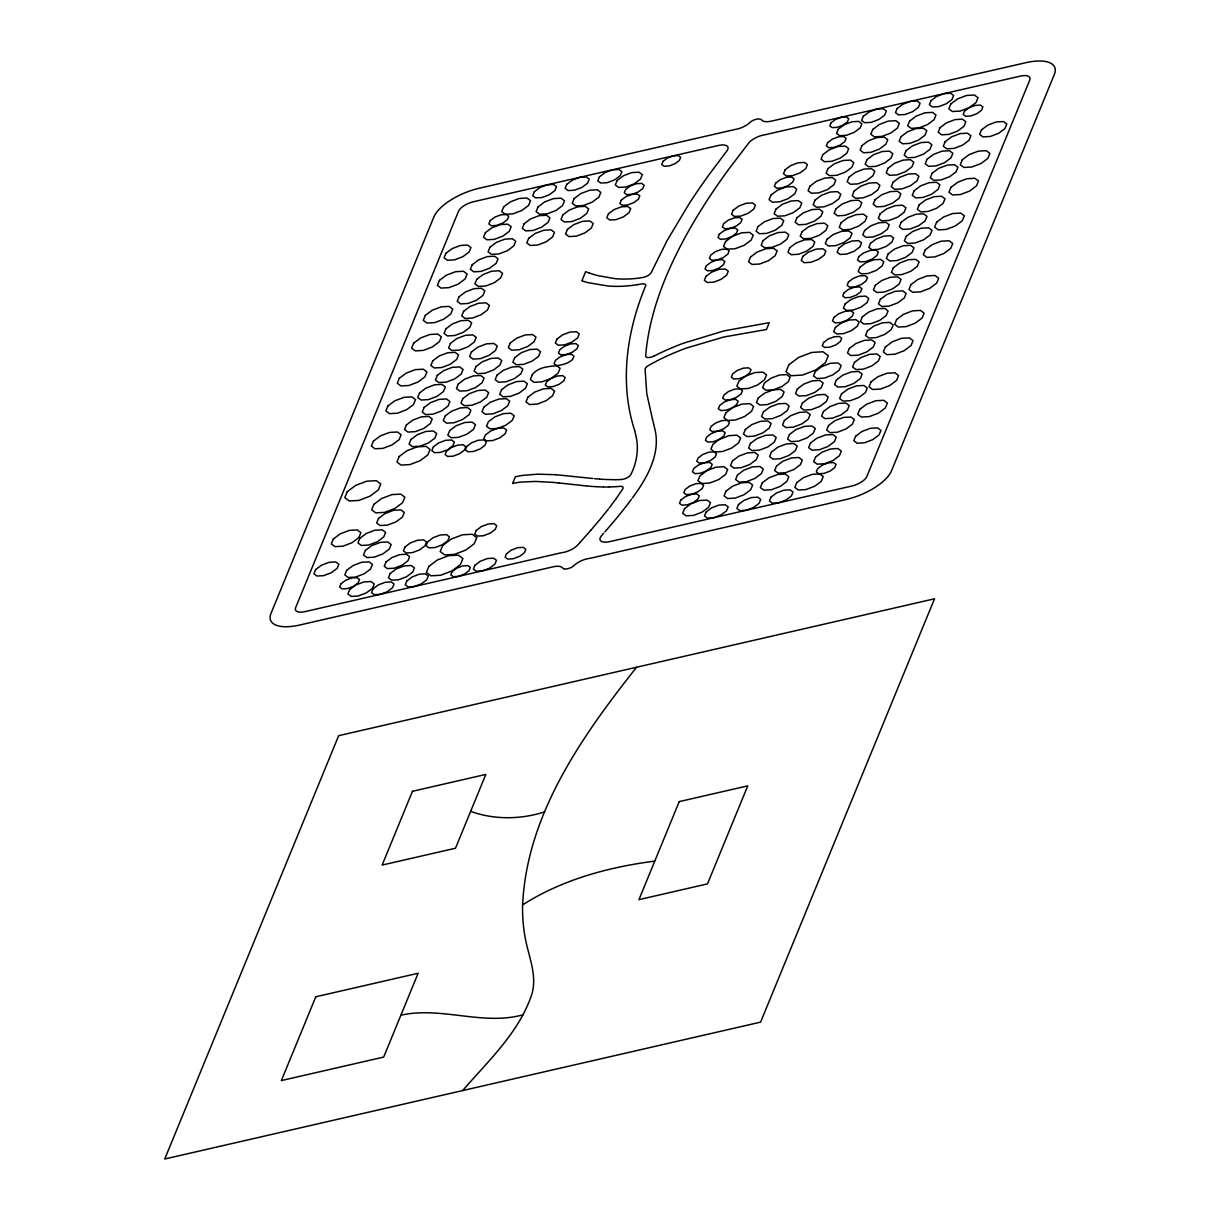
<?xml version="1.0" encoding="UTF-8"?>
<svg xmlns="http://www.w3.org/2000/svg" width="1220" height="1220" viewBox="0 0 1220 1220"><rect width="100%" height="100%" fill="white"/><g stroke="black" fill="none" stroke-linecap="round" stroke-linejoin="round"><path stroke-width="1.5" d="M615.886 499.041L622.703 489.022A6.74 2.776 -22.6 0 0 619.501 486.353A71.172 29.402 -22.6 0 1 615.551 486.719L609.39 486.993M615.627 499.407L609.146 508.069M632.356 497.989C646.996 478.423 661.225 453.108 654.713 428.555M631.442 499.254L625.159 507.535M608.322 509.121L600.789 518.5M624.548 508.328L616.862 517.859M636.581 667.249C581.94 736.331 526.14 815.143 522.557 906.414A836.447 345.534 -22.6 0 0 524.996 936.609C528.123 955.29 537.181 973.911 532.194 993.111C519.857 1031.861 488.518 1060.576 462.67 1090.558M600.194 519.217L590.922 530.151M616.329 518.5L607.133 529.327M590.831 530.258L580.171 542.305M606.797 529.693L604.907 531.874M603.625 533.323L601.704 535.504A13.466 5.566 -22.6 0 0 609.786 541.619L851.804 486.033A13.466 5.566 -22.6 0 0 866.871 476.486L1029.756 80.047A13.466 5.566 -22.6 0 0 1020.21 76.143L765.352 134.688A13.466 5.566 -22.6 0 1 764.04 134.947A13.466 5.566 -22.6 0 0 748.714 143.014L728.98 168.909A1084.595 448.06 -22.6 0 0 705.999 202.23L700.326 211.182A1019.737 421.251 -22.6 0 0 687.073 233.706C666.242 271.435 649.223 312.488 645.654 355.844A6.74 2.776 -22.6 0 0 654.103 356.026M580.003 542.488L577.655 545.081A13.466 5.566 -22.6 0 1 562.084 552.66A13.466 5.566 -22.6 0 0 560.041 553.057L305.183 611.586A13.466 5.566 -22.6 0 1 295.637 607.697L458.522 211.258A13.466 5.566 -22.6 0 1 473.589 201.712L718.245 145.516A13.466 5.566 -22.6 0 1 726.784 151.082L709.247 174.429A1103.109 455.7 -22.6 0 0 689.269 203.526L667.188 240.401L651.221 272.579A6.74 2.776 -22.6 0 1 643.077 277.413L639.478 277.992A71.66 29.6 -22.6 0 1 634.644 278.572L630.572 278.892A90.387 37.347 -22.6 0 1 623.618 279.075L621.91 279.044A114.451 47.29 -22.6 0 1 614.956 278.648L597.587 275.567M522.587 904.889L529.266 900.772A108.778 44.942 -22.6 0 1 550.586 889.532C583.404 874.237 618.967 865.712 654.774 861.122M745.13 376.4L739.015 378.719L733.738 379.008L731.314 377.178L732.656 373.915L737.261 370.453L743.361 368.135L748.638 367.845L751.062 369.675L749.721 372.939L738.847 381.235L736.834 386.145L742.446 390.644L741.104 393.907L736.514 397.354L724.299 401.99L719.693 405.437L718.351 408.715L720.791 410.545L726.068 410.24L732.168 407.938L736.773 404.476L738.115 401.212L735.675 399.382L725.137 399.977L722.697 398.147L724.039 394.868L728.645 391.422L734.745 389.104L740.021 388.814M745.771 376.05L754.951 372.558L762.881 372.115L766.541 374.875L764.528 379.786L757.605 384.971L748.424 388.463L740.479 388.906M719.205 439.459L713.105 441.777L707.829 442.082L705.404 440.252L706.746 436.974L711.351 433.527L723.551 428.891L728.157 425.445L729.499 422.181L727.059 420.351L721.798 420.641L715.683 422.959L711.092 426.405L709.75 429.669L712.175 431.514L722.728 430.919L725.153 432.749L723.811 436.013L712.938 444.309L710.924 449.219L714.569 451.979L722.514 451.522L731.695 448.045L738.618 442.86L740.631 437.95L736.971 435.189L729.041 435.632L719.861 439.108M706.258 470.996L700.143 473.314L694.881 473.619L692.442 471.774L693.784 468.511L698.389 465.064L710.604 460.428L715.194 456.982L716.536 453.718L714.112 451.888L708.835 452.178L702.735 454.496L698.13 457.942L696.788 461.206L699.212 463.051L709.765 462.456L712.205 464.286L710.863 467.55L699.975 475.846L697.962 480.756L701.622 483.516L709.552 483.059L718.732 479.582L725.656 474.397L727.669 469.471L724.024 466.711L716.079 467.168L706.899 470.645M544.623 811.879C520.742 819.535 494.344 819.962 470.661 811.33M523.243 1014.72C483.013 1026.066 441.472 1006.164 400.907 1015.177M637.313 284.687L641.232 284.001A6.74 2.776 -22.6 0 1 645.563 286.014C626.745 331.245 619.196 382.973 634.629 430.294M636.932 284.748L636.352 284.839A82.792 34.206 -22.6 0 1 630.816 285.587L626.15 286.029A99.964 41.297 -22.6 0 1 618.159 286.364L616.192 286.364A122.717 50.691 -22.6 0 1 608.2 286.029L588.162 282.689M497.333 428.433L489.937 428.845L486.536 426.283L488.412 421.708L494.862 416.874L503.403 413.626L510.799 413.214L514.199 415.791L512.324 420.351L505.873 425.185L490.669 431.011L485.362 435.006L483.806 438.773L486.612 440.893L492.712 440.542L499.758 437.873L505.08 433.893L506.62 430.111L503.814 427.991L497.729 428.342M616.024 479.719L616.847 479.704A84.439 34.892 -22.6 0 0 620.522 479.551L621.651 479.475A6.74 2.776 -22.6 0 0 630.816 474.565C636.947 462.532 639.067 448.228 635.788 435.311M615.52 479.719L605.516 479.49M604.007 487.009L607.301 487.024A122.183 50.477 -22.6 0 0 609.314 486.993M603.336 486.993L598.517 486.826M597.632 486.78L592.95 486.49M604.51 479.445L599.95 479.14M555.923 474.717L537.776 474.168L522.663 475.404A59.627 24.629 -22.6 0 0 521.184 475.632L515.358 476.776L512.598 483.501A37.622 15.54 -22.6 0 1 516.868 482.662L518.485 482.403A55.602 22.966 -22.6 0 1 521.443 482.037L535.534 481.442L553.057 482.403M556 474.717L592.966 478.514M592.249 486.429L587.308 486.017M599.34 479.079L594.552 478.667M553.148 482.418L558.668 482.952M586.5 485.957L558.76 482.952M587.659 282.552L581.864 280.859L585.63 271.694L588.955 272.883M597.083 275.43L597.083 275.43A238.388 98.484 -22.6 0 1 588.955 272.883M652.41 419.009L646.768 393.572L645.09 369.279A6.74 2.776 -22.6 0 1 648.582 365.466L652.242 363.407A101.58 41.968 -22.6 0 1 658.495 360.129L659.151 359.793A102.495 42.334 -22.6 0 1 665.357 356.774L666.272 356.362A104.981 43.371 -22.6 0 1 672.433 353.602L673.577 353.114A109.251 45.14 -22.6 0 1 679.723 350.597L681.065 350.064A115.442 47.687 -22.6 0 1 686.463 348.035L723.78 337.01L766.434 329.522L769.24 322.659L723.902 330.91L683.154 343.308A127.383 52.628 -22.6 0 0 678.106 345.245L676.642 345.839A122.061 50.432 -22.6 0 0 669.933 348.63L668.682 349.164A117.7 48.617 -22.6 0 0 661.942 352.214L660.95 352.671A115.519 47.717 -22.6 0 0 654.179 355.996M652.456 419.146L653.478 423.188M634.644 430.34L635.696 434.884M653.539 423.401L654.621 428.174M563.701 568.733A19.489 8.052 -22.6 0 1 562.328 567.681A13.466 5.566 -22.6 0 0 553.072 566.827L299.662 625.036A40.397 16.683 -22.6 0 1 271.023 613.355L433.893 216.916A40.397 16.683 -22.6 0 1 479.109 188.276L733.952 129.732A13.374 5.521 -22.6 0 1 735.446 129.427A13.466 5.566 -22.6 0 0 749.873 122.519A6.725 2.776 -22.6 0 1 760.319 119.209A20.206 8.342 -22.6 0 1 762.134 120.383A13.466 5.566 -22.6 0 0 771.284 121.161L1025.73 62.708A40.397 16.683 -22.6 0 1 1054.37 74.389L891.5 470.828A40.397 16.683 -22.6 0 1 846.284 499.468L591.441 558.013A13.435 5.551 -22.6 0 1 589.29 558.409A13.466 5.566 -22.6 0 0 574.208 565.424A6.725 2.776 -22.6 0 1 563.716 568.733M347.273 491.69L344.818 497.623L349.24 500.962L358.848 500.429L369.95 496.204L378.322 489.937L380.762 483.989L376.339 480.649L366.747 481.199L355.645 485.407L347.273 491.69M315.599 569.587L313.906 573.72L316.971 576.038L323.635 575.657L331.337 572.729L337.147 568.367L338.855 564.25L335.774 561.932L329.125 562.313L321.409 565.241L315.599 569.587M445.879 253.302L444.049 257.755L447.359 260.256L454.541 259.845L462.853 256.688L469.12 251.991L470.935 247.553L467.626 245.052L460.458 245.464L452.147 248.606L445.879 253.302M333.334 539.011L331.321 543.891L334.966 546.636L342.866 546.194L352 542.732L358.893 537.562L360.906 532.667L357.262 529.922L349.362 530.364L340.227 533.841L333.334 539.011M373.411 441.121L371.383 446.032L375.043 448.792L382.988 448.35L392.184 444.858L399.108 439.673L401.121 434.747L397.461 431.987L389.531 432.444L380.335 435.921L373.411 441.121M387.899 405.986L385.886 410.896L389.546 413.641L397.461 413.199L406.626 409.722L413.534 404.537L415.562 399.626L411.903 396.881L403.988 397.324L394.822 400.8L387.899 405.986M399.306 378.291L397.293 383.202L400.938 385.947L408.853 385.505L418.018 382.028L424.911 376.858L426.924 371.947L423.279 369.202L415.364 369.645L406.214 373.122L399.306 378.291M413.626 343.186L411.613 348.112L415.273 350.872L423.218 350.43L432.414 346.938L439.337 341.737L441.365 336.827L437.705 334.051L429.76 334.509L420.564 338.001L413.626 343.186M439.429 280.402L437.4 285.312L441.06 288.088L449.006 287.63L458.201 284.138L465.14 278.953L467.153 274.027L463.493 271.267L455.548 271.709L446.352 275.202L439.429 280.402M425.292 315.431L423.294 320.311L426.908 323.041L434.778 322.598L443.882 319.137L450.744 313.998L452.742 309.133L449.128 306.388L441.259 306.83L432.154 310.292L425.292 315.431M340.99 583.755L339.633 587.049L342.088 588.894L347.395 588.589L353.541 586.271L358.161 582.794L359.519 579.5L357.063 577.655L351.756 577.96L345.611 580.293L340.99 583.755M490.181 220.622L488.839 223.9L491.279 225.746L496.586 225.456L502.731 223.123L507.367 219.646L508.709 216.352L506.269 214.506L500.962 214.811L494.817 217.145L490.181 220.622M346.663 570.35L344.787 574.925L348.188 577.502L355.569 577.075L364.124 573.842L370.56 569.008L372.435 564.433L369.035 561.871L361.654 562.283L353.098 565.531L346.663 570.35M359.824 538.31L357.948 542.885L361.349 545.447L368.73 545.035L377.285 541.787L383.72 536.968L385.611 532.393L382.195 529.816L374.814 530.242L366.274 533.476L359.824 538.31M373.915 504.302L371.658 509.792L375.745 512.873L384.605 512.37L394.853 508.481L402.585 502.686L404.842 497.196L400.755 494.115L391.894 494.618L381.646 498.507L373.915 504.302M406.412 424.926L404.537 429.501L407.938 432.063L415.318 431.651L423.874 428.403L430.309 423.569L432.185 419.009L428.784 416.432L421.403 416.843L412.848 420.092L406.412 424.926M419.573 392.886L417.697 397.445L421.098 400.023L428.479 399.596L437.034 396.363L443.47 391.529L445.361 386.954L441.945 384.392L434.564 384.803L426.024 388.051L419.573 392.886M432.749 360.83L430.858 365.405L434.274 367.967L441.655 367.555L450.195 364.307L456.646 359.488L458.522 354.913L455.121 352.336L447.74 352.763L439.185 355.996L432.749 360.83M445.91 328.79L444.034 333.365L447.435 335.927L454.816 335.515L463.371 332.267L469.807 327.433L471.683 322.858L468.282 320.296L460.901 320.707L452.345 323.956L445.91 328.79M459.071 296.735L457.195 301.31L460.596 303.887L467.992 303.46L476.532 300.227L482.967 295.392L484.858 290.817L481.442 288.255L474.061 288.667L465.521 291.915L459.071 296.735M472.247 264.694L470.356 269.269L473.772 271.831L481.153 271.419L489.693 268.171L496.143 263.352L498.019 258.777L494.618 256.2L487.237 256.627L478.682 259.86L472.247 264.694M485.407 232.654L483.532 237.214L486.933 239.791L494.313 239.379L502.869 236.131L509.304 231.297L511.18 226.722L507.779 224.16L500.398 224.571L491.843 227.82L485.407 232.654M399.184 456.524L396.927 462.014L401.014 465.094L409.874 464.591L420.122 460.702L427.854 454.907L430.096 449.433L426.024 446.352L417.164 446.84L406.916 450.729L399.184 456.524M503.692 206.851L501.74 211.609L505.278 214.293L512.964 213.851L521.855 210.481L528.565 205.448L530.517 200.69L526.979 198.021L519.293 198.448L510.387 201.834L503.692 206.851M365.375 550.433L363.499 555.008L366.9 557.586L374.281 557.159L382.836 553.926L389.271 549.091L391.147 544.516L387.746 541.954L380.365 542.366L371.81 545.614L365.375 550.433M378.535 518.393L376.66 522.968L380.06 525.53L387.457 525.118L395.997 521.87L402.432 517.036L404.323 512.476L400.922 509.899L393.526 510.311L384.986 513.559L378.535 518.393M410.957 439.505L409.081 444.08L412.482 446.642L419.863 446.23L428.403 442.982L434.854 438.148L436.729 433.573L433.329 431.011L425.948 431.422L417.392 434.671L410.957 439.505M424.118 407.45L422.242 412.024L425.643 414.602L433.024 414.175L441.579 410.942L448.014 406.108L449.89 401.532L446.489 398.97L439.108 399.382L430.568 402.63L424.118 407.45M437.279 375.409L435.403 379.984L438.803 382.546L446.2 382.135L454.74 378.886L461.19 374.067L463.066 369.492L459.666 366.915L452.269 367.342L443.729 370.575L437.279 375.409M450.454 343.369L448.579 347.929L451.979 350.506L459.361 350.094L467.9 346.846L474.351 342.012L476.227 337.437L472.826 334.875L465.445 335.286L456.89 338.535L450.454 343.369M463.615 311.313L461.739 315.888L465.14 318.466L472.521 318.039L481.076 314.806L487.512 309.971L489.388 305.396L485.987 302.819L478.606 303.246L470.066 306.479L463.615 311.313M476.776 279.273L474.9 283.848L478.301 286.41L485.697 285.998L494.237 282.75L500.688 277.916L502.564 273.356L499.163 270.779L491.767 271.191L483.227 274.439L476.776 279.273M489.952 247.218L488.076 251.793L491.477 254.37L498.858 253.943L507.398 250.71L513.849 245.876L515.725 241.301L512.324 238.739L504.943 239.15L496.387 242.399L489.952 247.218M349.683 589.611L347.898 593.957L351.131 596.412L358.161 596.016L366.29 592.92L372.42 588.33L374.22 583.968L370.971 581.528L363.941 581.925L355.813 585.02L349.683 589.611M534.329 191.738L532.713 195.673L535.641 197.884L542 197.533L549.366 194.743L554.917 190.579L556.534 186.645L553.605 184.433L547.246 184.799L539.88 187.59L534.329 191.738M373.03 588.848L371.505 592.584L374.281 594.674L380.304 594.338L387.274 591.7L392.52 587.75L394.06 584.029L391.284 581.925L385.261 582.275L378.291 584.914L373.03 588.848M445.147 416.02L443.272 420.595L446.672 423.172L454.053 422.745L462.593 419.512L469.044 414.678L470.92 410.103L467.519 407.541L460.138 407.953L451.583 411.201L445.147 416.02M458.308 383.98L456.433 388.555L459.833 391.117L467.214 390.705L475.769 387.457L482.205 382.638L484.081 378.063L480.68 375.486L473.299 375.912L464.759 379.145L458.308 383.98M471.469 351.94L469.593 356.514L472.994 359.077L480.39 358.665L488.93 355.416L495.381 350.582L497.257 346.007L493.856 343.445L486.46 343.857L477.92 347.105L471.469 351.94M524.142 223.748L522.267 228.323L525.667 230.885L533.048 230.473L541.588 227.225L548.039 222.406L549.915 217.831L546.514 215.254L539.133 215.681L530.578 218.914L524.142 223.748M385.977 562.039L384.254 566.248L387.38 568.596L394.167 568.215L402.005 565.241L407.922 560.803L409.645 556.61L406.519 554.246L399.748 554.627L391.894 557.601L385.977 562.039M433.359 446.901L431.834 450.637L434.61 452.727L440.633 452.391L447.603 449.738L452.864 445.803L454.389 442.067L451.613 439.978L445.59 440.313L438.62 442.967L433.359 446.901M538.035 206.912L536.098 211.609L539.591 214.247L547.2 213.82L555.984 210.496L562.603 205.524L564.54 200.812L561.047 198.174L553.453 198.601L544.654 201.94L538.035 206.912M390.232 573.461L388.463 577.761L391.65 580.171L398.589 579.774L406.595 576.724L412.65 572.195L414.404 567.91L411.216 565.5L404.293 565.897L396.271 568.932L390.232 573.461M449.692 430.599L447.801 435.174L451.217 437.751L458.598 437.324L467.138 434.091L473.589 429.257L475.464 424.682L472.064 422.12L464.667 422.532L456.127 425.78L449.692 430.599M462.853 398.559L460.977 403.134L464.378 405.696L471.759 405.284L480.314 402.036L486.749 397.217L488.625 392.642L485.224 390.064L477.843 390.491L469.288 393.724L462.853 398.559M476.013 366.518L474.138 371.078L477.538 373.656L484.92 373.244L493.475 369.995L499.91 365.161L501.801 360.586L498.385 358.024L491.004 358.436L482.464 361.684L476.013 366.518M528.687 238.327L526.796 242.902L530.212 245.464L537.593 245.052L546.133 241.804L552.584 236.985L554.459 232.41L551.059 229.833L543.678 230.26L535.122 233.493L528.687 238.327M404.979 546.987L403.408 550.815L406.245 552.965L412.421 552.614L419.573 549.9L424.957 545.858L426.527 542.046L423.691 539.896L417.514 540.246L410.362 542.946L404.979 546.987M446.535 451.125L445.132 454.541L447.664 456.463L453.184 456.158L459.574 453.733L464.378 450.119L465.796 446.703L463.249 444.781L457.729 445.102L451.339 447.526L446.535 451.125M338.657 735.675L164.746 1159L760.594 1022.131L934.505 598.807L338.657 735.675M566.782 184.342L565.134 188.322L568.108 190.564L574.544 190.198L581.986 187.377L587.598 183.168L589.229 179.172L586.271 176.946L579.836 177.312L572.393 180.133L566.782 184.342M406.824 580.949L405.253 584.746L408.09 586.881L414.236 586.545L421.358 583.846L426.71 579.82L428.281 576.008L425.445 573.873L419.299 574.223L412.192 576.923L406.824 580.949M427.64 541.832L426.054 545.691L428.921 547.856L435.174 547.505L442.387 544.76L447.832 540.689L449.417 536.815L446.55 534.65L440.298 535L433.085 537.745L427.64 541.832M466.848 446.367L465.415 449.844L467.992 451.781L473.589 451.461L480.07 449.006L484.95 445.346L486.368 441.884L483.791 439.947L478.194 440.252L471.728 442.707L466.848 446.367M483.882 407.129L481.991 411.704L485.407 414.266L492.788 413.854L501.328 410.606L507.779 405.787L509.655 401.212L506.254 398.635L498.858 399.062L490.318 402.295L483.882 407.129M497.043 375.089L495.167 379.664L498.568 382.226L505.949 381.814L514.505 378.566L520.94 373.732L522.816 369.157L519.415 366.595L512.034 367.006L503.479 370.255L497.043 375.089M510.204 343.034L508.328 347.608L511.729 350.186L519.11 349.759L527.665 346.526L534.101 341.691L535.992 337.116L532.576 334.554L525.195 334.966L516.655 338.214L510.204 343.034M562.878 214.857L560.986 219.432L564.403 221.994L571.784 221.583L580.323 218.334L586.774 213.5L588.65 208.925L585.249 206.363L577.868 206.775L569.313 210.023L562.878 214.857M574.178 198.555L572.241 203.282L575.749 205.936L583.389 205.509L592.218 202.154L598.867 197.167L600.819 192.44L597.297 189.786L589.672 190.213L580.842 193.568L574.178 198.555M428.845 566.37L426.359 572.409L430.858 575.809L440.618 575.26L451.918 570.975L460.428 564.586L462.914 558.546L458.415 555.146L448.655 555.695L437.355 559.98L428.845 566.37M501.588 389.668L499.712 394.228L503.113 396.805L510.494 396.378L519.034 393.145L525.484 388.311L527.36 383.736L523.959 381.174L516.578 381.585L508.023 384.834L501.588 389.668M514.749 357.612L512.873 362.188L516.274 364.75L523.654 364.338L532.21 361.089L538.645 356.27L540.521 351.695L537.12 349.118L529.739 349.545L521.199 352.778L514.749 357.612M567.407 229.436L565.531 233.996L568.932 236.573L576.328 236.162L584.868 232.913L591.319 228.079L593.194 223.504L589.794 220.942L582.397 221.354L573.857 224.602L567.407 229.436M442.677 545.477L440.191 551.516L444.705 554.917L454.465 554.368L465.765 550.083L474.29 543.693L476.776 537.639L472.277 534.238L462.502 534.787L451.202 539.087L442.677 545.477M599.432 176.839L597.8 180.804L600.758 183.046L607.179 182.68L614.605 179.858L620.217 175.665L621.849 171.684L618.891 169.443L612.471 169.809L605.029 172.63L599.432 176.839M532.347 374.631L530.334 379.542L533.994 382.317L541.939 381.86L557.403 375.973L562.71 375.668L565.165 377.529L563.808 380.808L559.172 384.285L553.041 386.618L547.719 386.908L545.279 385.062L546.636 381.784L558.074 373.167L560.087 368.257L554.078 363.651L555.42 360.373L560.056 356.896L572.348 352.229L576.984 348.767L578.326 345.473L575.886 343.628L570.579 343.933L564.433 346.267L559.797 349.728L558.44 353.022L560.895 354.867L571.509 354.273L573.964 356.118L572.607 359.397C561.352 370.087 542.793 361.7 532.347 374.631M452.132 571.646L450.805 574.864L453.2 576.679L458.415 576.389L464.454 574.101L469.014 570.686L470.341 567.452L467.931 565.638L462.716 565.943L456.676 568.23L452.132 571.646M527.924 397.171L525.988 401.899L529.495 404.552L537.135 404.11L545.965 400.77L552.614 395.768L554.566 391.041L551.043 388.387L543.418 388.829L534.573 392.169L527.924 397.171M617.152 180.469L615.307 184.937L618.631 187.438L625.845 187.041L634.187 183.869L640.47 179.157L642.299 174.689L638.975 172.188L631.777 172.6L623.435 175.756L617.152 180.469M476.273 530.425L474.778 534.055L477.478 536.098L483.349 535.763L490.135 533.186L495.259 529.343L496.753 525.713L494.039 523.67L488.183 524.005L481.382 526.582L476.273 530.425M556.991 339.038L555.359 343.003L558.303 345.214L564.692 344.863L572.073 342.058L577.639 337.879L579.271 333.929L576.328 331.703L569.938 332.069L562.557 334.875L556.991 339.038M608.429 213.82L606.813 217.77L609.756 219.996L616.13 219.631L623.527 216.825L629.093 212.646L630.709 208.696L627.766 206.485L621.392 206.836L613.995 209.642L608.429 213.82M621.255 200.141L619.912 203.435L622.352 205.28L627.659 204.975L633.805 202.642L638.441 199.165L639.783 195.886L637.343 194.041L626.729 194.636L624.274 192.79L625.631 189.496L630.252 186.035L636.398 183.701L641.705 183.397L644.16 185.242L642.803 188.536L638.182 191.998L625.89 196.664L621.255 200.141M474.946 565.272L473.375 569.099L476.212 571.234L482.373 570.884L489.51 568.184L494.893 564.143L496.464 560.331L493.612 558.196L487.451 558.531L480.314 561.246L474.946 565.272M315.797 996.77L281.378 1080.569L383.69 1057.069L418.125 973.27L315.797 996.77M663.024 161.36L661.728 164.486L664.061 166.24L669.109 165.966L674.95 163.739L679.357 160.445L680.638 157.319L678.32 155.565L673.272 155.84L667.416 158.066L663.024 161.36M506.513 553.712L505.111 557.143L507.657 559.08L513.193 558.76L519.598 556.335L524.432 552.706L525.835 549.274L523.288 547.353L517.753 547.673L511.348 550.098L506.513 553.712M412.467 791.292L382.15 865.071L455.502 848.22L485.819 774.441L412.467 791.292M706.395 265.701L705.053 268.964L707.478 270.81L712.755 270.504L718.854 268.187L723.46 264.74L724.802 261.476L722.377 259.646L711.824 260.241L709.399 258.396L710.741 255.132L715.332 251.686L721.447 249.368L726.723 249.078L729.148 250.908L727.806 254.172L723.201 257.618L711.001 262.254L706.395 265.701M719.358 234.164L718.016 237.442L720.44 239.273L725.717 238.967L731.817 236.649L736.422 233.203L737.764 229.939L735.324 228.109L724.787 228.704L722.347 226.859L723.689 223.595L728.294 220.149L734.394 217.831L739.671 217.541L742.111 219.371L740.769 222.635L736.163 226.081L723.948 230.717L719.358 234.164M705.983 276.33L704.367 280.295L707.31 282.506L713.685 282.156L721.081 279.349L726.647 275.171L728.264 271.221L725.336 268.995L718.946 269.361L711.565 272.167L705.983 276.33M733.128 210.267L731.512 214.217L734.455 216.443L740.83 216.077L748.226 213.287L753.792 209.108L755.409 205.158L752.466 202.932L746.091 203.298L738.695 206.104L733.128 210.267M725.549 241.499L723.521 246.41L727.181 249.17L735.111 248.712L744.291 245.235L751.215 240.05L753.243 235.14L749.583 232.379L741.653 232.822L732.473 236.299L725.549 241.499M757.986 226.615L756.11 231.19L759.511 233.752L766.892 233.34L775.432 230.092L781.868 225.273L783.743 220.698L780.342 218.136L772.962 218.548L764.421 221.781L757.986 226.615M770.933 195.078L769.058 199.653L772.458 202.215L779.839 201.803L788.379 198.555L794.815 193.736L796.706 189.161L793.305 186.599L785.924 187.011L777.384 190.259L770.933 195.078M775.691 183.091L774.349 186.355L776.774 188.2L782.051 187.895L788.166 185.577L792.756 182.131L794.098 178.867L791.673 177.037L786.397 177.327L780.297 179.645L775.691 183.091M785.131 169.763L783.514 173.728L786.442 175.939L792.832 175.573L800.213 172.782L805.795 168.604L807.411 164.654L804.468 162.428L798.093 162.794L790.697 165.6L785.131 169.763M750.498 257.054L748.546 261.781L752.069 264.435L759.694 264.008L768.539 260.653L775.188 255.666L777.14 250.939L773.617 248.285L765.992 248.712L757.147 252.067L750.498 257.054M763.064 240.614L761.188 245.189L764.589 247.751L771.97 247.34L780.51 244.091L786.946 239.273L788.821 234.697L785.421 232.135L778.04 232.547L769.5 235.796L763.064 240.614M776.011 209.077L774.136 213.652L777.536 216.214L784.918 215.803L793.457 212.554L799.893 207.735L801.769 203.16L798.368 200.598L791.002 201.01L782.462 204.258L776.011 209.077M831.11 122.747L829.829 125.874L832.147 127.627L837.194 127.337L843.02 125.126L847.427 121.832L848.708 118.706L846.39 116.952L841.342 117.227L835.502 119.453L831.11 122.747M680.836 500.047L679.494 503.311L681.919 505.156L687.195 504.851L693.295 502.533L697.901 499.087L699.243 495.823L696.818 493.993L686.265 494.588L683.825 492.743L685.167 489.479L689.773 486.033L695.873 483.715L701.149 483.41L703.589 485.255L702.247 488.518L697.642 491.965L685.426 496.601L680.836 500.047M797.026 217.648L795.15 222.223L798.551 224.785L805.932 224.373L814.472 221.125L820.907 216.306L822.783 211.731L819.382 209.169L812.001 209.581L803.462 212.814L797.026 217.648M809.988 186.111L808.097 190.686L811.498 193.248L818.879 192.836L827.419 189.588L833.87 184.769L835.746 180.194L832.345 177.632L824.964 178.044L816.424 181.277L809.988 186.111M822.936 154.574L821.06 159.149L824.461 161.711L831.842 161.299L840.382 158.051L846.817 153.232L848.693 148.657L845.292 146.095L837.911 146.507L829.371 149.755L822.936 154.574M827.694 142.588L826.352 145.851L828.777 147.696L834.053 147.391L840.153 145.073L844.759 141.627L846.101 138.363L843.676 136.533L838.399 136.823L832.299 139.141L827.694 142.588M838.293 129.152L836.569 133.346L839.68 135.695L846.451 135.313L854.274 132.339L860.176 127.917L861.884 123.738L858.773 121.39L852.018 121.771L844.179 124.73L838.293 129.152M789.752 247.751L787.937 252.189L791.246 254.69L798.414 254.279L806.71 251.122L812.977 246.44L814.807 241.987L811.498 239.501L804.315 239.898L796.019 243.054L789.752 247.751M684.557 508.633L682.666 513.239L686.082 515.816L693.524 515.404L702.125 512.141L708.606 507.276L710.497 502.671L707.082 500.078L699.639 500.505L691.038 503.768L684.557 508.633M725.9 412.772L723.872 417.682L727.532 420.442L735.462 420L744.642 416.508L751.566 411.323L753.594 406.412L749.934 403.652L742.004 404.094L732.808 407.587L725.9 412.772M802.104 231.648L800.228 236.222L803.629 238.785L811.01 238.373L819.55 235.124L825.986 230.305L827.861 225.731L824.461 223.168L817.08 223.58L808.54 226.813L802.104 231.648M815.067 200.11L813.176 204.685L816.577 207.248L823.957 206.836L832.497 203.587L838.948 198.768L840.824 194.194L837.423 191.631L830.042 192.043L821.502 195.291L815.067 200.11M828.014 168.573L826.138 173.149L829.539 175.71L836.92 175.299L845.46 172.05L851.895 167.231L853.771 162.656L850.37 160.095L842.989 160.506L834.449 163.754L828.014 168.573M802.912 256.322L801.235 260.394L804.27 262.681L810.842 262.315L818.467 259.418L824.202 255.117L825.879 251.046L822.844 248.758L816.271 249.124L808.646 252.021L802.912 256.322M863.303 116.327L861.625 120.414L864.675 122.717L871.278 122.351L878.918 119.438L884.683 115.122L886.361 111.035L883.326 108.732L876.722 109.114L869.067 112.011L863.303 116.327M706.105 511.988L704.489 515.908L707.402 518.103L713.73 517.737L721.05 514.962L726.556 510.829L728.172 506.91L725.259 504.714L718.931 505.08L711.611 507.855L706.105 511.988M732.427 460.962L730.536 465.537L733.937 468.099L741.318 467.687L749.858 464.439L756.308 459.62L758.184 455.045L754.784 452.483L747.403 452.894L738.862 456.127L732.427 460.962M745.374 429.425L743.499 434L746.899 436.562L754.28 436.15L762.82 432.902L769.256 428.083L771.131 423.508L767.731 420.946L760.35 421.358L751.81 424.591L745.374 429.425M758.337 397.888L756.461 402.463L759.862 405.025L767.243 404.613L775.783 401.365L782.218 396.546L784.094 391.971L780.693 389.409L765.931 390.232L762.53 387.67L764.406 383.095L770.842 378.276L779.382 375.028L786.763 374.616L790.163 377.178L788.288 381.753L781.852 386.587L764.772 393.069L758.337 397.888M836.066 208.681L834.19 213.241L837.591 215.818L844.972 215.391L853.512 212.158L859.947 207.324L861.823 202.764L858.422 200.187L851.041 200.614L842.501 203.847L836.066 208.681M849.029 177.144L847.153 181.719L850.553 184.281L857.934 183.869L866.474 180.621L872.91 175.802L874.786 171.227L871.385 168.665L864.004 169.077L855.464 172.31L849.029 177.144M861.976 145.607L860.1 150.182L863.501 152.744L870.882 152.332L879.422 149.084L885.857 144.265L887.733 139.69L884.347 137.128L876.966 137.54L868.427 140.773L861.976 145.607M827.099 239.15L825.284 243.573L828.578 246.059L835.715 245.647L843.981 242.521L850.203 237.839L852.018 233.416L848.739 230.946L841.587 231.342L833.321 234.484L827.099 239.15M872.757 129.457L870.821 134.169L874.328 136.823L881.953 136.396L890.768 133.041L897.417 128.07L899.353 123.342L895.846 120.688L888.221 121.115L879.406 124.471L872.757 129.457M726.007 491.141L724.07 495.869L727.577 498.522L735.202 498.095L744.032 494.74L750.681 489.754L752.633 485.026L749.111 482.373L741.486 482.815L732.656 486.155L726.007 491.141M737.49 474.961L735.614 479.536L739.015 482.098L746.396 481.686L754.936 478.438L761.371 473.619L763.262 469.044L759.862 466.482L752.481 466.894L743.941 470.127L737.49 474.961M750.452 443.424L748.577 447.999L751.977 450.561L759.358 450.149L767.899 446.901L774.334 442.082L776.21 437.507L772.809 434.945L765.428 435.357L756.888 438.605L750.452 443.424M763.415 411.887L761.539 416.462L764.94 419.024L772.306 418.612L780.846 415.364L787.296 410.545L789.172 405.97L785.771 403.408L778.39 403.82L769.85 407.068L763.415 411.887M841.144 222.68L839.269 227.256L842.669 229.817L850.05 229.406L858.59 226.157L865.026 221.338L866.902 216.763L863.501 214.202L856.12 214.613L847.58 217.846L841.144 222.68M854.107 191.143L852.231 195.719L855.632 198.281L863.013 197.869L871.553 194.62L877.988 189.801L879.864 185.226L876.463 182.665L869.082 183.076L860.542 186.309L854.107 191.143M867.054 159.606L865.178 164.181L868.579 166.743L875.96 166.332L884.5 163.083L890.935 158.264L892.811 153.689L889.41 151.127L882.045 151.539L873.489 154.787L867.054 159.606M788.837 364.78L785.954 371.78L791.17 375.714L802.47 375.074L815.539 370.102L825.406 362.721L828.273 355.721L823.073 351.787L811.773 352.427L798.688 357.384L788.837 364.78M838.796 248.133L837.134 252.174L840.138 254.446L846.68 254.08L854.229 251.213L859.932 246.943L861.594 242.902L858.575 240.63L852.048 240.996L844.499 243.863L838.796 248.133M897.127 108.534L895.465 112.606L898.484 114.894L905.057 114.527L912.667 111.645L918.416 107.345L920.078 103.273L917.059 100.985L910.471 101.351L902.861 104.234L897.127 108.534M738.512 504.5L736.895 508.435L739.838 510.646L746.198 510.28L753.548 507.489L759.099 503.326L760.716 499.392L757.788 497.18L751.428 497.546L744.063 500.337L738.512 504.5M771.467 451.995L769.591 456.554L772.992 459.132L780.373 458.705L788.913 455.472L795.348 450.637L797.224 446.078L793.823 443.5L786.442 443.928L777.903 447.161L771.467 451.995M784.414 420.458L782.538 425.033L785.939 427.595L793.32 427.183L801.86 423.935L808.296 419.116L810.171 414.541L806.771 411.979L799.405 412.39L790.85 415.623L784.414 420.458M797.377 388.921L795.501 393.496L798.902 396.058L806.283 395.646L814.823 392.398L821.258 387.579L823.134 383.004L819.733 380.442L812.352 380.853L803.812 384.087L797.377 388.921M875.106 199.714L873.23 204.274L876.631 206.851L884.012 206.424L892.552 203.191L898.987 198.357L900.878 193.797L897.478 191.22L890.097 191.647L881.557 194.88L875.106 199.714M888.068 168.177L886.193 172.737L889.593 175.314L896.974 174.887L905.514 171.654L911.95 166.82L913.826 162.26L910.425 159.683L903.044 160.11L894.504 163.343L888.068 168.177M901.031 136.64L899.14 141.215L902.541 143.777L909.922 143.365L918.462 140.117L924.912 135.298L926.788 130.723L923.387 128.161L916.006 128.573L907.466 131.806L901.031 136.64M864.568 230.504L862.769 234.881L866.017 237.336L873.093 236.939L881.282 233.828L887.443 229.208L889.243 224.831L885.995 222.375L878.918 222.772L870.729 225.868L864.568 230.504M909.617 121.07L907.695 125.736L911.172 128.375L918.721 127.948L927.474 124.623L934.062 119.682L935.984 115.016L932.507 112.377L924.943 112.804L916.205 116.129L909.617 121.07M762.271 482.815L760.334 487.527L763.842 490.166L771.452 489.738L780.266 486.399L786.9 481.412L788.837 476.7L785.329 474.061L777.72 474.488L768.92 477.828L762.271 482.815M823.607 342.454L822.28 345.656L824.674 347.471L829.859 347.166L835.852 344.894L840.382 341.508L841.709 338.291L839.314 336.491L834.129 336.781L828.121 339.068L823.607 342.454M844.011 292.769L842.715 295.941L845.063 297.726L850.188 297.436L856.12 295.194L860.588 291.839L861.899 288.667L859.536 286.883L854.412 287.173L848.479 289.414L844.011 292.769M833.946 317.383L832.513 320.875L835.105 322.827L840.748 322.522L847.26 320.036L852.185 316.361L853.619 312.869L851.011 310.902L845.384 311.222L838.857 313.692L833.946 317.383M848.495 281.911L847.122 285.282L849.623 287.173L855.067 286.868L861.381 284.473L866.139 280.905L867.511 277.535L865.01 275.644L859.566 275.949L853.253 278.343L848.495 281.911M858.941 256.505L857.538 259.952L860.085 261.888L865.651 261.568L872.087 259.128L876.936 255.498L878.339 252.052L875.777 250.115L870.226 250.435L863.79 252.875L858.941 256.505M776.545 465.994L774.669 470.569L778.07 473.131L785.436 472.719L793.976 469.471L800.427 464.637L802.303 460.077L798.902 457.515L791.521 457.927L782.981 461.16L776.545 465.994M789.493 434.457L787.617 439.032L791.018 441.594L798.398 441.183L806.938 437.934L813.374 433.115L815.25 428.54L811.849 425.978L804.468 426.39L795.928 429.623L789.493 434.457M802.455 402.92L800.579 407.495L803.98 410.057L811.361 409.645L819.901 406.397L826.337 401.578L828.212 397.003L824.812 394.441L817.43 394.853L808.89 398.101L802.455 402.92M815.402 371.383L813.527 375.958L816.927 378.52L824.308 378.108L832.848 374.86L839.284 370.041L841.175 365.466L837.774 362.904L830.393 363.316L821.853 366.564L815.402 371.383M880.184 213.713L878.308 218.273L881.709 220.85L889.09 220.423L897.63 217.19L904.066 212.356L905.941 207.796L902.541 205.219L895.175 205.646L886.635 208.879L880.184 213.713M893.147 182.176L891.271 186.751L894.672 189.313L902.053 188.902L910.593 185.653L917.028 180.834L918.904 176.259L915.503 173.697L908.122 174.109L899.582 177.342L893.147 182.176M906.094 150.639L904.218 155.214L907.619 157.776L915 157.365L923.54 154.117L929.991 149.298L931.866 144.722L928.466 142.16L921.085 142.572L912.545 145.805L906.094 150.639M859.947 267.241L858.209 271.481L861.366 273.86L868.198 273.478L876.112 270.474L882.075 265.99L883.814 261.766L880.672 259.387L873.825 259.769L865.91 262.773L859.947 267.241M835.41 327.448L833.687 331.642L836.813 333.99L843.584 333.609L851.438 330.635L857.355 326.197L859.078 322.004L855.952 319.655L849.166 320.036L841.327 323.01L835.41 327.448M845.155 303.887L843.432 308.065L846.558 310.414L853.314 310.033L861.137 307.074L867.023 302.651L868.747 298.473L865.636 296.109L858.88 296.49L851.057 299.464L845.155 303.887M870.531 243.314L868.853 247.401L871.904 249.703L878.507 249.337L886.147 246.425L891.911 242.109L893.589 238.022L890.554 235.719L883.936 236.1L876.295 238.998L870.531 243.314M931.012 100.696L929.365 104.706L932.354 106.963L938.836 106.597L946.339 103.746L951.981 99.506L953.628 95.495L950.654 93.254L944.173 93.62L936.67 96.456L931.012 100.696M771.04 497.104L769.439 500.993L772.336 503.189L778.634 502.838L785.924 500.063L791.429 495.945L793.03 492.041L790.118 489.861L783.819 490.211L776.53 492.971L771.04 497.104M810.507 443.028L808.631 447.587L812.032 450.165L819.413 449.738L827.953 446.505L834.388 441.671L836.264 437.111L832.863 434.533L825.482 434.961L816.942 438.193L810.507 443.028M823.454 411.491L821.578 416.05L824.979 418.628L832.36 418.201L840.9 414.968L847.351 410.133L849.227 405.574L845.826 402.996L838.445 403.423L829.905 406.656L823.454 411.491M836.417 379.954L834.541 384.529L837.942 387.091L845.323 386.679L853.863 383.431L860.298 378.612L862.174 374.037L858.773 371.475L851.392 371.887L842.852 375.119L836.417 379.954M849.379 348.417L847.503 352.992L850.904 355.554L858.27 355.142L866.81 351.894L873.261 347.075L875.136 342.5L871.736 339.938L864.355 340.349L855.815 343.598L849.379 348.417M862.327 316.88L860.451 321.455L863.851 324.017L871.232 323.605L879.772 320.357L886.208 315.538L888.084 310.963L884.683 308.401L877.302 308.812L868.762 312.061L862.327 316.88M875.289 285.343L873.413 289.918L876.814 292.48L884.195 292.068L892.735 288.82L899.17 284.001L901.046 279.426L897.645 276.864L890.264 277.275L881.724 280.524L875.289 285.343M888.236 253.806L886.361 258.381L889.761 260.943L897.142 260.531L905.682 257.298L912.118 252.464L914.009 247.889L910.608 245.327L903.227 245.738L894.687 248.987L888.236 253.806M901.199 222.269L899.323 226.844L902.724 229.406L910.105 228.994L918.645 225.761L925.08 220.927L926.956 216.352L923.555 213.79L916.174 214.202L907.634 217.45L901.199 222.269M914.161 190.747L912.27 195.307L915.671 197.884L923.052 197.457L931.592 194.224L938.043 189.39L939.918 184.83L936.518 182.253L929.137 182.68L920.597 185.913L914.161 190.747M927.109 159.21L925.233 163.77L928.634 166.347L936.014 165.92L944.554 162.687L950.99 157.853L952.866 153.293L949.465 150.716L942.084 151.143L933.544 154.376L927.109 159.21M940.071 127.673L938.195 132.233L941.596 134.81L948.977 134.383L957.517 131.15L963.952 126.316L965.828 121.756L962.428 119.179L955.046 119.606L946.506 122.839L940.071 127.673M950.792 103.975L948.809 108.809L952.393 111.508L960.201 111.081L975.207 105.393L980.484 105.103L982.908 106.933L981.566 110.197L976.976 113.658L970.861 115.961L965.584 116.266L963.159 114.436L964.501 111.172L976.03 102.556L978.013 97.722L974.414 95.007L966.621 95.45L957.593 98.881L950.792 103.975M796.736 482.662L794.815 487.359L798.307 489.998L805.902 489.571L814.686 486.231L821.304 481.275L823.226 476.578L819.733 473.939L812.154 474.366L803.37 477.691L796.736 482.662M815.585 457.027L813.71 461.587L817.11 464.164L824.491 463.737L833.031 460.504L839.467 455.67L841.342 451.11L837.942 448.533L830.561 448.96L822.021 452.193L815.585 457.027M828.532 425.49L826.657 430.065L830.057 432.627L837.438 432.216L845.978 428.967L852.414 424.148L854.305 419.573L850.904 417.011L843.523 417.423L834.983 420.656L828.532 425.49M841.495 393.953L839.619 398.528L843.02 401.09L850.401 400.678L858.941 397.43L865.376 392.611L867.252 388.036L863.851 385.474L856.47 385.886L847.93 389.119L841.495 393.953M854.457 362.416L852.566 366.991L855.967 369.553L863.348 369.142L871.888 365.893L878.339 361.074L880.215 356.499L876.814 353.937L869.433 354.349L860.893 357.597L854.457 362.416M867.405 330.879L865.529 335.454L868.93 338.016L876.311 337.604L884.851 334.356L891.286 329.537L893.162 324.962L889.761 322.4L882.38 322.812L873.84 326.06L867.405 330.879M880.367 299.342L878.491 303.917L881.892 306.479L889.273 306.067L897.813 302.819L904.249 298L906.124 293.425L902.724 290.863L895.343 291.275L886.803 294.523L880.367 299.342M893.314 267.805L891.439 272.38L894.839 274.942L902.22 274.531L910.76 271.298L917.196 266.463L919.072 261.888L915.671 259.326L908.305 259.738L899.765 262.986L893.314 267.805M906.277 236.283L904.401 240.843L907.802 243.421L915.183 242.993L923.723 239.76L930.159 234.926L932.034 230.367L928.634 227.789L921.252 228.216L912.712 231.449L906.277 236.283M919.224 204.746L917.348 209.306L920.749 211.883L928.13 211.456L936.67 208.223L943.121 203.389L944.997 198.829L941.596 196.252L934.215 196.679L925.675 199.912L919.224 204.746M932.187 173.209L930.311 177.769L933.712 180.346L941.093 179.919L949.633 176.686L956.068 171.852L957.944 167.292L954.543 164.715L947.162 165.142L938.622 168.375L932.187 173.209M945.149 141.673L943.273 146.248L946.674 148.809L954.04 148.398L962.58 145.149L969.031 140.33L970.906 135.755L967.506 133.194L960.125 133.605L951.585 136.838L945.149 141.673M679.22 801.616L638.944 899.643L707.478 883.89L747.753 785.863L679.22 801.616M817.644 468.617L816.302 471.896L818.727 473.726L824.003 473.421L830.103 471.103L834.709 467.656L836.051 464.393L833.626 462.563L828.349 462.853L822.249 465.171L817.644 468.617M859.719 409.401L857.706 414.312L861.351 417.057L869.28 416.615L878.446 413.138L885.354 407.953L887.382 403.042L883.722 400.297L875.807 400.739L866.627 404.216L859.719 409.401M871.034 381.86L869.021 386.755L872.666 389.5L880.55 389.043L889.67 385.581L896.547 380.426L898.56 375.546L894.931 372.801L887.031 373.244L877.912 376.705L871.034 381.86M885.354 346.998L883.341 351.909L887.001 354.669L894.931 354.212L904.111 350.735L911.035 345.55L913.048 340.639L909.388 337.879L901.458 338.321L892.278 341.813L885.354 346.998M896.669 319.457L894.672 324.322L898.301 327.051L906.155 326.609L915.259 323.163L922.106 318.008L924.104 313.143L920.49 310.414L912.621 310.856L903.532 314.302L896.669 319.457M911.004 284.596L908.976 289.506L912.636 292.266L920.566 291.824L929.747 288.332L936.67 283.147L938.698 278.236L935.038 275.476L927.109 275.918L917.928 279.395L911.004 284.596M925.294 249.78L923.296 254.644L926.926 257.389L934.779 256.932L943.884 253.485L950.746 248.346L952.744 243.481L949.114 240.737L941.26 241.179L932.156 244.64L925.294 249.78M936.64 222.192L934.611 227.103L938.271 229.863L946.202 229.421L955.382 225.929L962.305 220.744L964.318 215.833L960.659 213.073L952.728 213.515L943.548 217.007L936.64 222.192M950.944 187.346L948.946 192.226L952.576 194.971L960.46 194.529L969.595 191.067L976.473 185.913L978.486 181.017L974.841 178.273L966.957 178.73L957.837 182.192L950.944 187.346M962.275 159.79L960.262 164.7L963.907 167.46L971.837 167.003L981.002 163.526L987.91 158.341L989.923 153.446L986.279 150.685L978.348 151.127L969.183 154.604L962.275 159.79M855.647 436.211L853.802 440.695L857.141 443.226L864.385 442.814L872.773 439.627L879.101 434.884L880.947 430.401L877.607 427.884L870.348 428.281L861.961 431.468L855.647 436.211M981.475 129.884L979.629 134.383L982.969 136.899L990.228 136.487L998.616 133.3L1004.944 128.557L1006.79 124.074L1003.45 121.543L996.191 121.954L987.803 125.141L981.475 129.884"/></g></svg>
